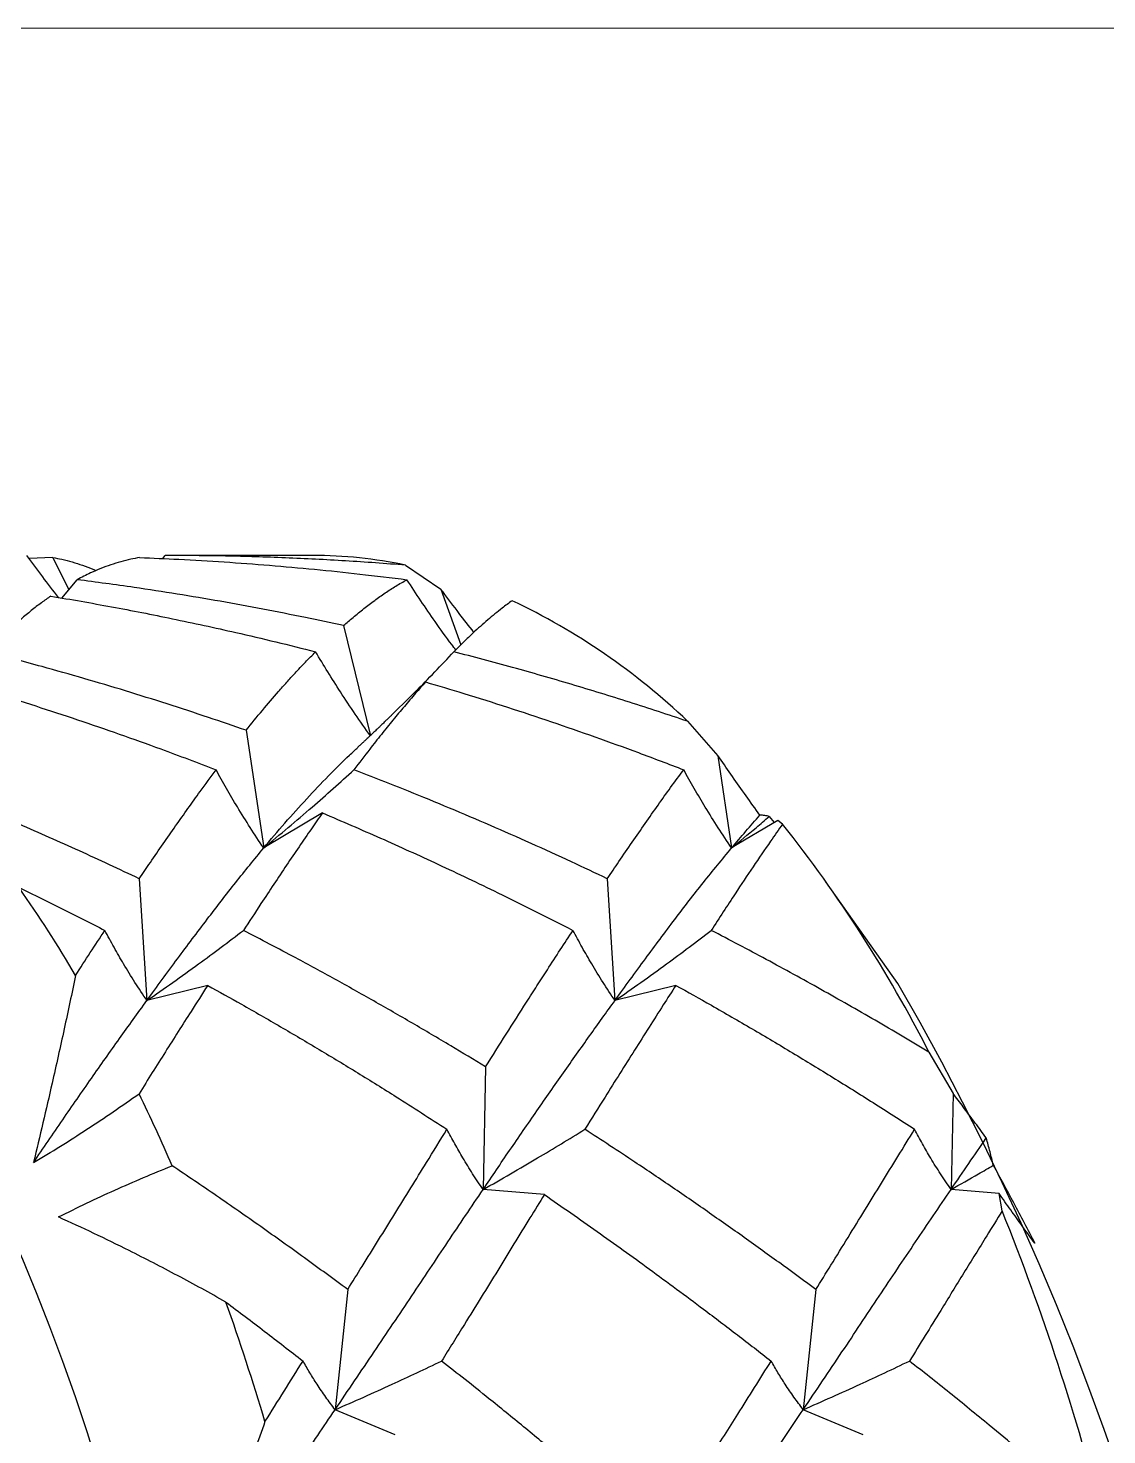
# Model space of a CAD drawing. Header units: inches. Extents: x 0.04 to 1.76, y 0.04 to 1.35.
# Drawn here: x 1.513 to 1.5699, y 1.274 to 1.3481 of the extents above; entities that cross this region are included whole.
import ezdxf

# ---------------------------------------------------------------- set-up
doc = ezdxf.new("R2010")
doc.units = ezdxf.units.IN
doc.header["$LTSCALE"] = 0.16341
doc.header["$MEASUREMENT"] = 0
doc.linetypes.add('SLD-Solid', pattern=[0])

msp = doc.modelspace()

# ---------------------------------------------------------------- linework, layer by layer
at = {"color": 7, "linetype": 'SLD-Solid', "lineweight": 18}
msp.add_line((1.7566575, 1.3481325), (0.0408525, 1.3481325), dxfattribs=at)
at = {"color": 7, "linetype": 'SLD-Solid', "lineweight": 25}
for p, q in [((1.5143417538, 1.320221694), (1.5131004149, 1.3201669713)), ((1.5143417538, 1.320221694), (1.5151890664, 1.3185270596)), ((1.5201475841, 1.3201672646), (1.5202692436, 1.3203334218)), ((1.5280476299, 1.3203334218), (1.5202692436, 1.3203334218)), ((1.5329397745, 1.31982143), (1.5347974954, 1.3185585641)), ((1.5148240377, 1.3180868398), (1.5156267013, 1.3190548357)), ((1.5347974954, 1.3185585641), (1.5358492481, 1.3156124208)), ((1.5296673941, 1.316633966), (1.5310883967, 1.3108205553)), ((1.5339951021, 1.3136625605), (1.5322726801, 1.3119784764)), ((1.5478114089, 1.311592741), (1.5494118735, 1.3097723636)), ((1.524536917, 1.3111139221), (1.5254601081, 1.304912026)), ((1.5494118735, 1.3097723636), (1.550135368, 1.304912026)), ((1.5285610607, 1.3067584081), (1.5254601081, 1.304912026)), ((1.5525655391, 1.3063590058), (1.550135368, 1.304912026)), ((1.5521176197, 1.3065689686), (1.552378696, 1.3062477638)), ((1.552820144, 1.3061715554), (1.5525655391, 1.3063590058)), ((1.5188988297, 1.3032881827), (1.519299034, 1.2968669651)), ((1.5435801852, 1.3032881827), (1.5439803896, 1.2968669651)), ((1.5588988407, 1.2977724057), (1.5551100963, 1.3031304998)), ((1.5225096429, 1.2976673692), (1.519299034, 1.2968669651)), ((1.5471909984, 1.2976673692), (1.5439803896, 1.2968669651)), ((1.5605413259, 1.2941522795), (1.5618079683, 1.2919716627)), ((1.5371616349, 1.293370217), (1.5370279263, 1.2869048316)), ((1.5618079683, 1.2919716627), (1.5617031863, 1.2869048316)), ((1.5402606213, 1.2866374237), (1.5370279263, 1.2869048316)), ((1.5642366018, 1.2866952676), (1.5617031863, 1.2869048316)), ((1.5643985493, 1.2857721636), (1.5642366018, 1.2866952676)), ((1.5298911063, 1.2816305585), (1.5292271377, 1.2752973692)), ((1.5545724596, 1.2816305585), (1.5539084955, 1.2752973692)), ((1.5323937346, 1.2739694365), (1.5292271377, 1.2752973692)), ((1.5570750901, 1.2739694365), (1.5539084955, 1.2752973692))]:
    msp.add_line(p, q, dxfattribs=at)
at = {"color": 7, "linetype": 'SLD-Solid', "lineweight": 25, "flags": 128}
msp.add_lwpolyline([(1.4807469332, 1.3137412438), (1.4796058138, 1.3137711259), (1.4784647036, 1.3137412438), (1.4773243633, 1.3136516343), (1.4761855905, 1.3135023614), (1.4750491642, 1.3132935169), (1.4739158636, 1.3130252473), (1.4727864587, 1.312697727), (1.4716617286, 1.3123112033), (1.4705424433, 1.3118659237), (1.4694293727, 1.3113621999), (1.4683232685, 1.3108003711), (1.4672249007, 1.3101808314), (1.4661350208, 1.3095039932), (1.4650543713, 1.3087703333), (1.4639836948, 1.3079803375), (1.4629237244, 1.307134574), (1.4618751845, 1.3062335928), (1.460838799, 1.3052780355), (1.4598152738, 1.3042685439), (1.4588053147, 1.30320581), (1.4578096092, 1.302090567), (1.4568288447, 1.3009235803), (1.4558636812, 1.2997056429), (1.454914797, 1.2984375934), (1.4539828338, 1.2971202981), (1.4530684332, 1.295754669), (1.4521722185, 1.2943416273), (1.4512948038, 1.2928821539), (1.4504367941, 1.2913772477), (1.4495987761, 1.2898279309), (1.4487813272, 1.288235276), (1.4479849975, 1.2866003691), (1.4472103368, 1.2849243285), (1.446457886, 1.2832083091), (1.4457281492, 1.2814534798), (1.4450216307, 1.2796610503), (1.444338807, 1.2778322491), (1.4436801639, 1.2759683226), (1.4430461415, 1.2740705543), (1.4424371705, 1.2721402411), (1.4418536726, 1.2701787075), (1.4412960511, 1.2681872964), (1.440764691, 1.2661673736), (1.4402599406, 1.2641203278), (1.4397821665, 1.2620475546), (1.4393316714, 1.2599504792), (1.4389087942, 1.2578305386), (1.4385137917, 1.2556891832), (1.4381469663, 1.2535278843), (1.4378085472, 1.25134812), (1.4374987728, 1.2491513842), (1.437217863, 1.246939185), (1.4369660011, 1.2447130346), (1.4367433613, 1.2424744628), (1.4365500994, 1.2402250015), (1.4363863347, 1.2379661929), (1.4362522045, 1.2356995854), (1.4361477822, 1.2334267323), (1.4360731412, 1.2311491907), (1.4360283364, 1.2288685219), (1.4360133954, 1.2265862891), (1.4360283364, 1.2243040563), (1.4360731412, 1.2220233875), (1.4361477822, 1.2197458459), (1.4362522045, 1.2174729927), (1.4363863347, 1.2152063853), (1.4365500994, 1.2129475767), (1.4367433613, 1.2106981153), (1.4369660011, 1.2084595436), (1.437217863, 1.2062333932), (1.4374987728, 1.204021194), (1.4378085472, 1.2018244582), (1.4381469663, 1.1996446939), (1.4385137917, 1.197483395), (1.4389087942, 1.1953420396), (1.4393316714, 1.1932220989), (1.4397821665, 1.1911250236), (1.4402599406, 1.1890522503), (1.440764691, 1.1870052045), (1.4412960511, 1.1849852818), (1.4418536726, 1.1829938707), (1.4424371705, 1.1810323371), (1.4430461415, 1.1791020239), (1.4436801639, 1.1772042556), (1.444338807, 1.1753403291), (1.4450216307, 1.1735115279), (1.4457281492, 1.1717190984), (1.446457886, 1.1699642691), (1.4472103368, 1.1682482497), (1.4479849975, 1.1665722091), (1.4487813272, 1.1649373022), (1.4495987761, 1.1633446472), (1.4504367941, 1.1617953305), (1.4512948038, 1.1602904243), (1.4521722185, 1.1588309508), (1.4530684332, 1.1574179091), (1.4539828338, 1.15605228), (1.454914797, 1.1547349847), (1.4558636812, 1.1534669353), (1.4568288447, 1.1522489978), (1.4578096092, 1.1510820112), (1.4588053147, 1.1499667682), (1.4598152738, 1.1489040343), (1.460838799, 1.1478945426), (1.4618751845, 1.1469389854), (1.4629237244, 1.1460380042), (1.4639836948, 1.1451922407), (1.4650543713, 1.1444022448), (1.4661350208, 1.1436685849), (1.4672249007, 1.1429917468), (1.4683232685, 1.1423722071), (1.4694293727, 1.1418103783), (1.4705424433, 1.1413066545), (1.4716617286, 1.1408613749), (1.4727864587, 1.1404748512), (1.4739158636, 1.1401473309), (1.4750491642, 1.1398790613), (1.4761855905, 1.1396702168), (1.4773243633, 1.1395209439), (1.4784647036, 1.1394313344), (1.4796058138, 1.1394014523), (1.4807469332, 1.1394313344), (1.4818872643, 1.1395209439), (1.4830260371, 1.1396702168), (1.4841624634, 1.1398790613), (1.485295764, 1.1401473309), (1.4864251689, 1.1404748512), (1.4875498989, 1.1408613749), (1.4886691934, 1.1413066545), (1.489782264, 1.1418103783), (1.4908883591, 1.1423722071), (1.4919867269, 1.1429917468), (1.493076616, 1.1436685849), (1.4941572654, 1.1444022448), (1.495227942, 1.1451922407), (1.4962879123, 1.1460380042), (1.4973364523, 1.1469389854), (1.4983728378, 1.1478945426), (1.4993963629, 1.1489040343), (1.500406322, 1.1499667682), (1.5014020276, 1.1510820112), (1.5023827921, 1.1522489978), (1.5033479464, 1.1534669353), (1.5042968306, 1.1547349847), (1.5052287938, 1.15605228), (1.5061431944, 1.1574179091), (1.5070394091, 1.1588309508), (1.5079168238, 1.1602904243), (1.5087748335, 1.1617953305), (1.5096128515, 1.1633446472), (1.5104303095, 1.1649373022), (1.5112266393, 1.1665722091), (1.5120012954, 1.1682482497), (1.5127537508, 1.1699642691), (1.5134834875, 1.1717190984), (1.5141900061, 1.1735115279), (1.5148728206, 1.1753403291), (1.5155314683, 1.1772042556), (1.5161654907, 1.1791020239), (1.5167744617, 1.1810323371), (1.517357955, 1.1829938707), (1.5179155765, 1.1849852818), (1.5184469412, 1.1870052045), (1.5189516916, 1.1890522503), (1.5194294702, 1.1911250236), (1.5198799562, 1.1932220989), (1.5203028426, 1.1953420396), (1.5206978359, 1.197483395), (1.5210646659, 1.1996446939), (1.5214030849, 1.2018244582), (1.5217128548, 1.204021194), (1.5219937692, 1.2062333932), (1.5222456311, 1.2084595436), (1.5224682755, 1.2106981153), (1.5226615373, 1.2129475767), (1.5228252929, 1.2152063853), (1.5229594277, 1.2174729927), (1.5230638499, 1.2197458459), (1.523138491, 1.2220233875), (1.5231832957, 1.2243040563), (1.5231982322, 1.2265862891), (1.5231832957, 1.2288685219), (1.523138491, 1.2311491907), (1.5230638499, 1.2334267323), (1.5229594277, 1.2356995854), (1.5228252929, 1.2379661929), (1.5226615373, 1.2402250015), (1.5224682755, 1.2424744628), (1.5222456311, 1.2447130346), (1.5219937692, 1.246939185), (1.5217128548, 1.2491513842), (1.5214030849, 1.25134812), (1.5210646659, 1.2535278843), (1.5206978359, 1.2556891832), (1.5203028426, 1.2578305386), (1.5198799562, 1.2599504792), (1.5194294702, 1.2620475546), (1.5189516916, 1.2641203278), (1.5184469412, 1.2661673736), (1.5179155765, 1.2681872964), (1.517357955, 1.2701787075), (1.5167744617, 1.2721402411), (1.5161654907, 1.2740705543), (1.5155314683, 1.2759683226), (1.5148728206, 1.2778322491), (1.5141900061, 1.2796610503), (1.5134834875, 1.2814534798), (1.5127537508, 1.2832083091), (1.5120012954, 1.2849243285), (1.5112266393, 1.2866003691), (1.5104303095, 1.288235276), (1.5096128515, 1.2898279309), (1.5087748335, 1.2913772477), (1.5079168238, 1.2928821539), (1.5070394091, 1.2943416273), (1.5061431944, 1.295754669), (1.5052287938, 1.2971202981), (1.5042968306, 1.2984375934), (1.5033479464, 1.2997056429), (1.5023827921, 1.3009235803), (1.5014020276, 1.302090567), (1.500406322, 1.30320581), (1.4993963629, 1.3042685439), (1.4983728378, 1.3052780355), (1.4973364523, 1.3062335928), (1.4962879123, 1.307134574), (1.495227942, 1.3079803375), (1.4941572654, 1.3087703333), (1.493076616, 1.3095039932), (1.4919867269, 1.3101808314), (1.4908883591, 1.3108003711), (1.489782264, 1.3113621999), (1.4886691934, 1.3118659237), (1.4875498989, 1.3123112033), (1.4864251689, 1.312697727), (1.485295764, 1.3130252473), (1.4841624634, 1.3132935169), (1.4830260371, 1.3135023614), (1.4818872643, 1.3136516343), (1.4807469332, 1.3137412438)], dxfattribs=at)
at = {"color": 7, "linetype": 'SLD-Solid', "lineweight": 25}
for centre, radius, start, end in [((1.5280329424, 1.2965645617), 0.0237688646638249, 78.0862221713, 89.964595364), ((1.5234370814, 1.2860088087), 0.0353361774361979, 46.3869921978, 64.6659526803), ((1.4959799251, 1.2611677222), 0.0724993482084771, 27.0625858801, 38.3707858605), ((1.4527383542, 1.2611158031), 0.072931627140005, 30.5568240987, 34.8765175804), ((1.4358726483, 1.2265862891), 0.1421369312528816, 329.9452227272, 30.0547772728), ((1.4293020716, 1.2484183539), 0.0996041660935044, 23.5139411651, 25.9176694199), ((1.4462633314, 1.2381162152), 0.1273853175377952, 14.2117036881, 21.969232274), ((1.40283009, 1.2380748525), 0.1280382492693628, 16.6064721786, 19.5744669125)]:
    msp.add_arc(centre, radius, start, end, dxfattribs=at)
for points, knots in [([(1.514635881431442, 1.318119920916208), (1.514358304593973, 1.318481098748652), (1.513796504600383, 1.319212102480095), (1.513252865125738, 1.319956712337942), (1.51297782965219, 1.320333421783102)], [0, 0, 0, 0, 0.4940847999918421, 0.9999999999999999, 0.9999999999999999, 0.9999999999999999, 0.9999999999999999]), ([(1.514341753829014, 1.320221693992464), (1.514500328797216, 1.320192957164496), (1.514844133946101, 1.320130653072432), (1.515368112497335, 1.319995241704028), (1.515914735369993, 1.319817629932834), (1.516330921659469, 1.319660225404854), (1.516560871121274, 1.319554336131066), (1.516613506407247, 1.319530098143452)], [0, 0, 0, 0, 0.2029948021303132, 0.4401114435721206, 0.681078585658996, 0.9269990905184786, 1, 1, 1, 1]), ([(1.518917377631667, 1.320221693992464), (1.518761515166057, 1.320193571420279), (1.518427864758458, 1.320133370218946), (1.517920369447501, 1.320004409637386), (1.517391666040665, 1.319840245263437), (1.51686128689409, 1.319642191243449), (1.516267357649955, 1.31938734561543), (1.51586127452844, 1.319176582572964), (1.515626701334731, 1.319054835675918)], [0, 0, 0, 0, 0.1354436516666809, 0.2899404254133136, 0.4475284541207054, 0.608786966690991, 0.774016486324642, 1, 1, 1, 1]), ([(1.518917377631667, 1.320221693992464), (1.519607299994364, 1.320193063751534), (1.521093653542278, 1.320131383390838), (1.523374515936156, 1.319996159694945), (1.525760257681192, 1.319820836495036), (1.528144077451439, 1.319607482548286), (1.530562441049508, 1.319356865394853), (1.532183521319835, 1.319157011488908), (1.533012302692712, 1.319054835675918)], [0, 0, 0, 0, 0.1464203106106098, 0.3154446933885113, 0.4844742108974125, 0.6536582241944359, 0.822931894434328, 1, 1, 1, 1]), ([(1.532939774499799, 1.319821430030386), (1.531885397195215, 1.319900429809817), (1.529777089250804, 1.320058395902086), (1.526609678989354, 1.320214049768563), (1.523440271333114, 1.320315067284583), (1.521326335371632, 1.320327303139118), (1.52026924356675, 1.320333421783102)], [0, 0, 0, 0, 0.2500676610495295, 0.5000293861967741, 0.7499854072389875, 1, 1, 1, 1]), ([(1.529667394098351, 1.316633966049684), (1.52900054218852, 1.316776675771885), (1.527585817887172, 1.317079434014098), (1.525416318799937, 1.317505990425679), (1.523160607629175, 1.317919087935719), (1.520900297170894, 1.318298896729447), (1.518390228908649, 1.318687493101212), (1.516629994150741, 1.318921472734402), (1.515626701334731, 1.319054835675918)], [0, 0, 0, 0, 0.1435437636696675, 0.3045276586546899, 0.4653842928221506, 0.6262363166300291, 0.786963405462736, 1, 1, 1, 1]), ([(1.529667394098351, 1.316633966049684), (1.529834287843018, 1.316778617289463), (1.530187396305952, 1.317084665769839), (1.530735335245192, 1.317528009391815), (1.531302685868031, 1.31795953729826), (1.531864207947509, 1.318356301181176), (1.532429305394688, 1.318724890022002), (1.532817071237991, 1.318944344992322), (1.533012302692712, 1.319054835675918)], [0, 0, 0, 0, 0.1601496670374491, 0.3388395585444267, 0.5110152736484198, 0.67696636425081, 0.837359768220434, 1, 1, 1, 1]), ([(1.535583311407202, 1.315347744431005), (1.535512794162351, 1.315441364549484), (1.535141090818546, 1.315934845415902), (1.534528239818714, 1.316800285011575), (1.533740377046366, 1.317941677013165), (1.53325523756102, 1.31868341062601), (1.533012302692712, 1.319054835675918)], [0, 0, 0, 0, 0.0779257184695097, 0.410754138012697, 0.7049335908392191, 1, 1, 1, 1]), ([(1.514228774841115, 1.31819150039911), (1.514065101193935, 1.318075347933328), (1.513716794558954, 1.317828169018468), (1.513196076871051, 1.317420986939067), (1.512656474392071, 1.316971346933019), (1.512111390733301, 1.316490527763837), (1.511493098246471, 1.315919836585983), (1.511066902755028, 1.315498735131963), (1.510819152307801, 1.315253945884644)], [0, 0, 0, 0, 0.1336003435436675, 0.2843089702809796, 0.4399140877510562, 0.6011587991619598, 0.7681507949665062, 1, 1, 1, 1]), ([(1.514228774841115, 1.31819150039911), (1.515299627816876, 1.318007850846239), (1.517443362196465, 1.317640203868363), (1.520137575028371, 1.317107852260963), (1.522320351374922, 1.31664585209249), (1.524138922472645, 1.316240460894353), (1.526099544760135, 1.315781510906582), (1.527498011746635, 1.315429868709025), (1.528197649798546, 1.315253945884644)], [0, 0, 0, 0, 0.2282679060360775, 0.4569682010539007, 0.57694787349048, 0.6970344360979984, 0.8484295739760557, 1, 1, 1, 1]), ([(1.536542159324787, 1.316278681025062), (1.536283093052633, 1.31661178546016), (1.535729977634995, 1.317322974906804), (1.535152059900654, 1.318085760324994), (1.53483109733365, 1.318513756628124), (1.534797495362934, 1.318558564093924)], [0, 0, 0, 0, 0.4409642418293034, 0.9414738505165237, 1, 1, 1, 1]), ([(1.538557256054479, 1.317946650719603), (1.53838258987176, 1.317817321797779), (1.53794429265762, 1.317492791283283), (1.537258042085017, 1.316928472954878), (1.536584144216249, 1.316325511985783), (1.535993986488928, 1.315760446740442), (1.535659144062002, 1.315424557800754), (1.535489063713106, 1.315253945884644)], [0, 0, 0, 0, 0.1595234688856026, 0.400298964081081, 0.6518548119801109, 0.8231626273029933, 1, 1, 1, 1]), ([(1.524536917016276, 1.311113922054646), (1.523875078319935, 1.311341200372705), (1.522488762118843, 1.311817267451019), (1.520368175424897, 1.312509694685679), (1.518177465444901, 1.313195926520295), (1.515979098528749, 1.31385018790912), (1.513528819460616, 1.314545822278891), (1.511804393872254, 1.314996470420016), (1.510819152307801, 1.315253945884644)], [0, 0, 0, 0, 0.1464665246206852, 0.3067951709715432, 0.4668988076192726, 0.626954847037609, 0.7868625978430553, 1, 1, 1, 1]), ([(1.524536917016276, 1.311113922054646), (1.524820549311148, 1.311466071900744), (1.52537646398361, 1.312156279856222), (1.526095781408534, 1.312997338432728), (1.526673016012952, 1.313648018461097), (1.527145299644699, 1.314164906536061), (1.527650239780783, 1.314701243468007), (1.52801697678246, 1.315071526109025), (1.528197649798546, 1.315253945884644)], [0, 0, 0, 0, 0.2453216126145027, 0.4808263600085337, 0.6003687990451018, 0.7172465293023866, 0.8607014778272216, 1, 1, 1, 1]), ([(1.531088396702635, 1.310820555253484), (1.530819400582182, 1.311202062044874), (1.530280692028521, 1.311966091546327), (1.529536028058791, 1.313091333202102), (1.528839459114368, 1.314186602508452), (1.52841178500357, 1.31489783420621), (1.528197649798546, 1.315253945884644)], [0, 0, 0, 0, 0.2645121967255573, 0.5297287659183979, 0.764536537086764, 1, 1, 1, 1]), ([(1.533438608057137, 1.313118459229426), (1.533445994100792, 1.313125803399761), (1.53379933830602, 1.313477144408745), (1.534484493928149, 1.314187605799566), (1.535154045863951, 1.314898328020042), (1.535489063713106, 1.315253945884644)], [0, 0, 0, 0, 0.0105544665496198, 0.5049197877764098, 1, 1, 1, 1]), ([(1.547811408905628, 1.311592741038938), (1.546792095594153, 1.31193068166567), (1.544755152850728, 1.312606004649861), (1.541679056900804, 1.313546855525631), (1.53859318337412, 1.314438967954676), (1.536523334572536, 1.314982400964958), (1.535489063713106, 1.315253945884644)], [0, 0, 0, 0, 0.2505558510421027, 0.5006977902251384, 0.7505065465536415, 1, 1, 1, 1]), ([(1.509313746594469, 1.313662560462051), (1.50995130211266, 1.313473164803705), (1.511329885004132, 1.313063635583325), (1.513440223945324, 1.312400411511417), (1.515646847390078, 1.311676475870818), (1.517846114507784, 1.310920624610365), (1.520283760601686, 1.31004906355099), (1.521978328740853, 1.30940359372877), (1.522947497760808, 1.309034432205811)], [0, 0, 0, 0, 0.1385406182910034, 0.299565638913815, 0.4607723363354754, 0.6222832348882131, 0.7839736398889434, 1, 1, 1, 1]), ([(1.533995102100734, 1.313662560462051), (1.533820056537564, 1.313465704047857), (1.533442777282318, 1.313041415422702), (1.532869720453434, 1.312371820321811), (1.532267717352999, 1.311648783321403), (1.531658770546303, 1.310895459361023), (1.530971525702192, 1.310023792294732), (1.530495839433674, 1.309396800092236), (1.530220918267129, 1.309034432205811)], [0, 0, 0, 0, 0.1322902899680111, 0.2851279470972582, 0.4425797992852465, 0.6047694593012178, 0.771577931728872, 1, 1, 1, 1]), ([(1.533995102100734, 1.313662560462051), (1.534666102748521, 1.313462812266486), (1.536112474310227, 1.313032246199941), (1.538323739526779, 1.312333430751463), (1.540631213539632, 1.311570377367636), (1.54293035372808, 1.310771556402568), (1.54525747766315, 1.309929638563998), (1.54681165993822, 1.309337348653066), (1.547606519625111, 1.309034432205811)], [0, 0, 0, 0, 0.1460479347156167, 0.3148127801594171, 0.4837610850532722, 0.6530375902879944, 0.8225520669164224, 1, 1, 1, 1]), ([(1.532272680118041, 1.311978476446733), (1.5322295310084, 1.311936331369807), (1.532154082965127, 1.311862638920201), (1.532056980737572, 1.311768183783039), (1.531984672131683, 1.311698009409775), (1.531921729456549, 1.311637006912203), (1.53185286868282, 1.311570395711894), (1.531775124196867, 1.311495350174718), (1.531675685731705, 1.311399591343955), (1.531566166377192, 1.311294424224611), (1.531451588160092, 1.311184799481053), (1.531357255705002, 1.311094802064681), (1.531271408606947, 1.311013095803075), (1.531180423262882, 1.310926698553341), (1.531075905803367, 1.310827724791294), (1.530967301799752, 1.310725209803434), (1.530873236444967, 1.310636684452817), (1.530796918385826, 1.310565034167753), (1.530732262390909, 1.310504423314761), (1.530657012612871, 1.310434043052864), (1.530555943074643, 1.310339682803843), (1.530476213128139, 1.310265578185954), (1.530430024036587, 1.310222647955469)], [0, 0, 0, 0, 0.071090666859099, 0.1243050379056453, 0.1596626174240319, 0.1898519450699615, 0.2276158936604749, 0.2725830246201892, 0.3172098245909494, 0.3903258227243649, 0.4515433693075175, 0.5041102602060308, 0.5439921968100391, 0.5912280664969262, 0.6519936190961426, 0.7136484146661366, 0.7672516490506849, 0.8042380813372075, 0.8370293155693642, 0.8717057697177253, 0.9256766847613265, 1, 1, 1, 1]), ([(1.525460108103475, 1.304912025966559), (1.525831397526153, 1.305351409931194), (1.526574425784084, 1.306230709695382), (1.527712055991097, 1.307496171039596), (1.528850213274474, 1.308690667683988), (1.529749504453426, 1.309591979769494), (1.530282929476751, 1.310079410514105), (1.530429611553974, 1.310213445010042)], [0, 0, 0, 0, 0.2373237237486873, 0.4749347065989137, 0.7018978156525827, 0.9180273783330052, 1, 1, 1, 1]), ([(1.551625564596073, 1.306634690855681), (1.551381240283087, 1.306977196490696), (1.550898274465555, 1.307654241325092), (1.550187326478342, 1.308662022682535), (1.549694668810084, 1.309366052222679), (1.549438544803631, 1.30973404315177), (1.549411873528863, 1.309772363601766)], [0, 0, 0, 0, 0.3286861958644118, 0.6497273863461095, 0.9635246330409297, 1, 1, 1, 1]), ([(1.51889882966347, 1.303288182745406), (1.51909394254874, 1.303575492731551), (1.51951071694942, 1.304189206413858), (1.520150080848425, 1.305117313829676), (1.520811074261458, 1.306065311726015), (1.521462133687855, 1.306985886474429), (1.522170423872956, 1.307974632508762), (1.522667290459772, 1.308652275994683), (1.522947497760808, 1.309034432205811)], [0, 0, 0, 0, 0.148211639429099, 0.316590147857837, 0.4809589517587506, 0.6414059488959235, 0.7977713255561667, 1, 1, 1, 1]), ([(1.525460108103475, 1.304912025966559), (1.525222344874296, 1.3052672501482), (1.524746350474449, 1.305978397627713), (1.524096646256016, 1.307025783568461), (1.523494854821357, 1.308043791211933), (1.523130097611227, 1.308703951592078), (1.522947497760808, 1.309034432205811)], [0, 0, 0, 0, 0.2655005979174423, 0.5315237272020883, 0.7654777069178693, 1, 1, 1, 1]), ([(1.525460108103475, 1.304912025966559), (1.5258900778993, 1.305267010631811), (1.526750222857951, 1.305977149514075), (1.52797000615858, 1.307023963845335), (1.529128185728414, 1.308041890156859), (1.529856619446524, 1.308703535225055), (1.530220918267129, 1.309034432205811)], [0, 0, 0, 0, 0.26557619444125, 0.5312792363650448, 0.765586878887642, 1, 1, 1, 1]), ([(1.543580185169735, 1.303288182745406), (1.542950149895735, 1.303586106427276), (1.541613814946801, 1.304218016805358), (1.539557995245891, 1.305153286200289), (1.537415661230391, 1.306098249557119), (1.535263498238565, 1.307014349741594), (1.532868628311654, 1.30800157628395), (1.531181978333709, 1.308659528396731), (1.530220918267129, 1.309034432205811)], [0, 0, 0, 0, 0.1437314734548232, 0.3048613294620057, 0.4657873919760486, 0.6266259010988151, 0.7872499089667148, 1, 1, 1, 1]), ([(1.543580185169735, 1.303288182745406), (1.543784785852107, 1.303590821098116), (1.54422016756746, 1.304234822885437), (1.544886276200713, 1.305207614180345), (1.545572313513279, 1.306198378484448), (1.54624593288441, 1.307160055751319), (1.546919225532917, 1.308104749810823), (1.54737614854919, 1.308722816063565), (1.547606519625111, 1.309034432205811)], [0, 0, 0, 0, 0.1561810495300089, 0.332346756920039, 0.50405243213027, 0.6713948337958464, 0.8343241137008688, 1, 1, 1, 1]), ([(1.550135368033337, 1.304912025966559), (1.549896815495243, 1.305266636541655), (1.549419255965118, 1.305976533241864), (1.548765849125357, 1.307023170454737), (1.548159335270393, 1.308041722557153), (1.547790938230415, 1.308703265513188), (1.547606519625111, 1.309034432205811)], [0, 0, 0, 0, 0.2649952728134766, 0.5304953742305194, 0.7649671987759813, 1, 1, 1, 1]), ([(1.51889882966347, 1.303288182745406), (1.518374057919416, 1.303536390656258), (1.51732501630733, 1.304032569099328), (1.51574352403174, 1.304758448051354), (1.514157361543322, 1.305470470576926), (1.512459632032376, 1.306213348093838), (1.510650206200023, 1.306985365136121), (1.509365925306647, 1.307512218987079), (1.50872414394641, 1.307775498603601)], [0, 0, 0, 0, 0.1565862586283274, 0.3130227628360208, 0.4693717608332613, 0.6255639669687747, 0.8128866762402123, 1, 1, 1, 1]), ([(1.528561060730658, 1.306758408140957), (1.528364612348719, 1.306479574390164), (1.527947855416241, 1.305888040382582), (1.527317082142607, 1.304968325066266), (1.526659706671959, 1.303994021205382), (1.525991142507835, 1.302993528687576), (1.525231539469432, 1.30184892919538), (1.524698005982208, 1.301035837975526), (1.524389674472596, 1.300565948738445)], [0, 0, 0, 0, 0.1370408530475879, 0.2907263728842108, 0.4480684790585455, 0.6092655827985254, 0.7741927440398547, 1, 1, 1, 1]), ([(1.528561060730658, 1.306758408140957), (1.529580164101796, 1.306320306279481), (1.531620868398203, 1.305443028884177), (1.534173006034038, 1.304279105906881), (1.536236044657316, 1.303308960813642), (1.537951846268562, 1.302482499632464), (1.539798242509695, 1.301572161577861), (1.54111123191423, 1.300901503109286), (1.541768167380201, 1.300565948738445)], [0, 0, 0, 0, 0.2280848245926858, 0.4567286250578979, 0.5767213068957475, 0.696846383243847, 0.8483214245319741, 0.9999999999999999, 0.9999999999999999, 0.9999999999999999, 0.9999999999999999]), ([(1.552820144035832, 1.30617155537699), (1.552609916280508, 1.305871589277503), (1.552085208363817, 1.305122903230334), (1.551251225098705, 1.303900132690926), (1.550422033317684, 1.302656247397118), (1.549691309940761, 1.301537833269178), (1.549271584893942, 1.300892106210974), (1.549059581294761, 1.300565948738445)], [0, 0, 0, 0, 0.1627842117699688, 0.4062934720301013, 0.6577413146997843, 0.8271247482503753, 1, 1, 1, 1]), ([(1.550135368033337, 1.304912025966559), (1.550383927755197, 1.305205953898836), (1.550874225451123, 1.305785742880273), (1.551377452092568, 1.306354345276804), (1.551625564596073, 1.306634690855681)], [0, 0, 0, 0, 0.5069567406202212, 0.9999999999999999, 0.9999999999999999, 0.9999999999999999, 0.9999999999999999]), ([(1.550135368033337, 1.304912025966559), (1.550565950218551, 1.305266232298103), (1.551231051757983, 1.305813359384351), (1.551886503070837, 1.306371991218389), (1.552117619689126, 1.306568968625893)], [0, 0, 0, 0, 0.6473931568121781, 1, 1, 1, 1]), ([(1.552117619689126, 1.306568968625893), (1.55203969035626, 1.306589542351166), (1.55187848813535, 1.30663210052643), (1.551711715180728, 1.3066338085401), (1.551625564596073, 1.306634690855681)], [0, 0, 0, 0, 0.483425925687167, 1, 1, 1, 1]), ([(1.519299034044727, 1.296866965068462), (1.519836775968907, 1.297603341070225), (1.520885818695175, 1.299039884984155), (1.52245175755898, 1.301114319417246), (1.523953902979242, 1.303070883471208), (1.524966735195243, 1.304308940893493), (1.525460108103475, 1.304912025966559)], [0, 0, 0, 0, 0.2699040310333934, 0.5265367043443535, 0.7693655874799221, 1, 1, 1, 1]), ([(1.543980389550992, 1.296866965068462), (1.54451502716417, 1.297601992218712), (1.545556962659141, 1.299034459480154), (1.547105337132577, 1.301114855530655), (1.548613228357006, 1.303069524384738), (1.549636086976295, 1.304307662154434), (1.550135368033337, 1.304912025966559)], [0, 0, 0, 0, 0.269125806884907, 0.5244893436121498, 0.7678922006628489, 1, 1, 1, 1]), ([(1.512570461822875, 1.302818814196108), (1.513325522265806, 1.302450696228191), (1.514836883156196, 1.301713855747448), (1.516334155970638, 1.300948793641279), (1.517083406600802, 1.300565948738445)], [0, 0, 0, 0, 0.4995897721929554, 0.9999999999999999, 0.9999999999999999, 0.9999999999999999, 0.9999999999999999]), ([(1.51554162908722, 1.298193706229229), (1.515799856307981, 1.298594351603311), (1.516310775058995, 1.299387053602435), (1.516827729783176, 1.300175832440597), (1.517083406600802, 1.300565948738445)], [0, 0, 0, 0, 0.505417388279903, 1, 1, 1, 1]), ([(1.519299034044727, 1.296866965068462), (1.519088101511306, 1.297184806058801), (1.518666217580405, 1.297820516464544), (1.518092504797619, 1.298759570142698), (1.517562732356534, 1.299673785753782), (1.517243240258554, 1.300268452366835), (1.517083406600802, 1.300565948738445)], [0, 0, 0, 0, 0.2652683205668737, 0.5305603645353042, 0.7651514560009711, 1, 1, 1, 1]), ([(1.519299034044727, 1.296866965068462), (1.519757265514319, 1.297184786778323), (1.520673401852137, 1.297820203672783), (1.521977012439805, 1.298759164051684), (1.523216704846512, 1.299673073847153), (1.523998770036001, 1.300268388811428), (1.524389674472596, 1.300565948738445)], [0, 0, 0, 0, 0.2658322344390253, 0.5314749987596448, 0.7658142772465577, 1, 1, 1, 1]), ([(1.53716163488036, 1.293370217040849), (1.536549643970782, 1.293741038905605), (1.535267485927349, 1.294517933184812), (1.53330150779159, 1.295676362901302), (1.531266118492812, 1.296848485431611), (1.529218052176506, 1.297994311597121), (1.526930000904305, 1.299241323226971), (1.525313295112948, 1.3000843368291), (1.524389674472596, 1.300565948738445)], [0, 0, 0, 0, 0.146406280015272, 0.3067300291438417, 0.4668680703596758, 0.6269581394460066, 0.7868819645694759, 1, 1, 1, 1]), ([(1.53716163488036, 1.293370217040849), (1.537523856828021, 1.293948087890488), (1.538238890826034, 1.295088817508394), (1.539143922879795, 1.296512921009107), (1.539867541719926, 1.297642419842376), (1.540460054479, 1.298561336071382), (1.541091928200149, 1.299534969851505), (1.541544198974956, 1.300224491597302), (1.541768167380201, 1.300565948738445)], [0, 0, 0, 0, 0.2394667372967902, 0.4727125445209397, 0.5924571754657116, 0.7104624699881215, 0.856618507169678, 1, 1, 1, 1]), ([(1.543980389550992, 1.296866965068462), (1.543769893780195, 1.297185091064196), (1.543348880142443, 1.297821376449978), (1.542776105492605, 1.298760646051573), (1.542247078748603, 1.299674595291655), (1.54192786202684, 1.300268723859048), (1.541768167380201, 1.300565948738445)], [0, 0, 0, 0, 0.2653775922091075, 0.5307830416288568, 0.7652646892997387, 0.9999999999999999, 0.9999999999999999, 0.9999999999999999, 0.9999999999999999]), ([(1.543980389550992, 1.296866965068462), (1.544438364046023, 1.297185123423434), (1.545353976205078, 1.297821206134323), (1.546655341721536, 1.298760615392378), (1.547891473606968, 1.299674196814841), (1.548670300101723, 1.300268765305494), (1.549059581294761, 1.300565948738445)], [0, 0, 0, 0, 0.2662138367855009, 0.5322318786613278, 0.7661952520023575, 1, 1, 1, 1]), ([(1.560541325877203, 1.294152279493332), (1.559596878476121, 1.294712594702615), (1.557709187802129, 1.295832510744366), (1.554847255260728, 1.297456450510033), (1.551968764375704, 1.299042629180088), (1.550028879620797, 1.30005840037973), (1.549059581294761, 1.300565948738445)], [0, 0, 0, 0, 0.2504546652186354, 0.5005900119473352, 0.7504608125814134, 1, 1, 1, 1]), ([(1.51554162908722, 1.298193706229229), (1.515443082037693, 1.297723945421982), (1.515245301857256, 1.296781153347889), (1.514939395611558, 1.295363855714492), (1.514625480644711, 1.293938218379614), (1.514254546381311, 1.292290146024878), (1.51382320405155, 1.290416953025818), (1.513490663487318, 1.28902373323807), (1.513323618410416, 1.288323877245693)], [0, 0, 0, 0, 0.1423392644424639, 0.2856694902563622, 0.4299748308040066, 0.5752372570056268, 0.7866289628976811, 1, 1, 1, 1]), ([(1.522509642883199, 1.297667369247835), (1.52221541951248, 1.297208838124396), (1.521695974773927, 1.296399311746695), (1.520951992480816, 1.295230099286702), (1.520271414735316, 1.294155260289269), (1.519582055083324, 1.293061169214946), (1.519120798487796, 1.292324499206859), (1.518888352605081, 1.29195326134932)], [0, 0, 0, 0, 0.2416004040235694, 0.4265400753027951, 0.6145635893455969, 0.8057629797088309, 1, 1, 1, 1]), ([(1.522509642883199, 1.297667369247835), (1.523103753683573, 1.297336142245641), (1.524388353304211, 1.29661995583547), (1.526349182824543, 1.295491898641966), (1.528394716666365, 1.294285776767292), (1.530428076321563, 1.29305368471332), (1.532676406006156, 1.291658658708714), (1.534233641764775, 1.290654006739554), (1.535124149511023, 1.290079494912511)], [0, 0, 0, 0, 0.1385914560809901, 0.2996655367872372, 0.4609029972166263, 0.6224185277471536, 0.7840794343312247, 1, 1, 1, 1]), ([(1.547190998389464, 1.297667369247835), (1.546971272079721, 1.297323929339737), (1.546500396510725, 1.296587934354291), (1.545776444984533, 1.295450156404069), (1.545013797312854, 1.294246671379135), (1.544239397415237, 1.293019205432669), (1.543365015132088, 1.29162801314417), (1.542750798333396, 1.290644881495179), (1.542397570017344, 1.290079494912511)], [0, 0, 0, 0, 0.1362805426790173, 0.2920504975122059, 0.4507667986498521, 0.6125218613971127, 0.7771662209552344, 1, 1, 1, 1]), ([(1.547190998389464, 1.297667369247835), (1.547816196690209, 1.297318149103683), (1.549163828797306, 1.296565395492318), (1.551217719803969, 1.295378789822983), (1.553355681828885, 1.294110737681439), (1.555479637789671, 1.292813178455843), (1.557624172620596, 1.291471464017217), (1.559052764515526, 1.290550409395662), (1.559783171375325, 1.290079494912511)], [0, 0, 0, 0, 0.1460997262502659, 0.3149219722741406, 0.4839173401239082, 0.6532203787618499, 0.8226993901546927, 1, 1, 1, 1]), ([(1.513323618410416, 1.288323877245693), (1.513835971706512, 1.289077514236492), (1.514845404640229, 1.290562321701143), (1.516356808886348, 1.292739872634104), (1.517833396182879, 1.294836056867552), (1.518816449357158, 1.296198256088482), (1.519299034044727, 1.296866965068462)], [0, 0, 0, 0, 0.2622220794156665, 0.5166271104866443, 0.7627103385979372, 0.9999999999999999, 0.9999999999999999, 0.9999999999999999, 0.9999999999999999]), ([(1.537027926349551, 1.286904831642255), (1.53749444859023, 1.28759191131019), (1.538435011330327, 1.288977143307269), (1.539849564198365, 1.291030075566079), (1.541254020471679, 1.29304334497785), (1.542624551706374, 1.294983298292787), (1.543533857353827, 1.296246597472582), (1.543980389550992, 1.296866965068462)], [0, 0, 0, 0, 0.2050811147061865, 0.413467222719016, 0.6156354437945948, 0.811250320202596, 1, 1, 1, 1]), ([(1.513323618410416, 1.288323877245693), (1.513796693054638, 1.288608816197471), (1.514743607326328, 1.28917915486029), (1.516141700191759, 1.290074365365096), (1.517526230307308, 1.290995691433281), (1.518434158243118, 1.291633963399524), (1.518888352605081, 1.29195326134932)], [0, 0, 0, 0, 0.2492989486413573, 0.4990010250371921, 0.7493733799757346, 1, 1, 1, 1]), ([(1.563563831185966, 1.289622106691571), (1.563370701141331, 1.289885156784041), (1.562991663554977, 1.29040141965929), (1.562427334334257, 1.291156797366433), (1.562034059278413, 1.291676097081891), (1.561829140922034, 1.291943984009317), (1.56180796832115, 1.291971662657032)], [0, 0, 0, 0, 0.3337635880335435, 0.6550453869577428, 0.964358554917728, 1, 1, 1, 1]), ([(1.529891106335475, 1.281630558537895), (1.530144459659812, 1.282037028368879), (1.530688064740861, 1.282909166384017), (1.531516176239442, 1.284241072220205), (1.532371493571066, 1.285619588083192), (1.533212647349125, 1.286978523787792), (1.534129317631599, 1.288462664557042), (1.534764194228131, 1.289494484882145), (1.535124149511023, 1.290079494912511)], [0, 0, 0, 0, 0.1445811326359779, 0.3102190923692234, 0.4734283659415166, 0.6342946190873037, 0.7926564240036928, 1, 1, 1, 1]), ([(1.537027926349551, 1.286904831642255), (1.53684281918553, 1.287178076719513), (1.536473193966069, 1.287723697264143), (1.535977611578858, 1.288530990482584), (1.535526001810989, 1.289315129224354), (1.535258049141794, 1.289824803615665), (1.535124149511023, 1.290079494912511)], [0, 0, 0, 0, 0.2672692692923128, 0.5336879468707721, 0.7669774593921534, 1, 1, 1, 1]), ([(1.537027926349551, 1.286904831642255), (1.537510071918724, 1.287178055862682), (1.538473399687361, 1.287723958377255), (1.53984820403893, 1.288530335382599), (1.541156695542197, 1.289314193555765), (1.541984197705998, 1.289824550196466), (1.542397570017344, 1.290079494912511)], [0, 0, 0, 0, 0.2664992034588735, 0.5324659178182238, 0.7664469621483273, 1, 1, 1, 1]), ([(1.55457245955017, 1.281630558537895), (1.55400230616642, 1.282051489792929), (1.552792486297993, 1.282944672241892), (1.550926770497895, 1.284287251957246), (1.548977962580417, 1.285661658025451), (1.547015207279628, 1.287014722313172), (1.544825838030768, 1.288493800957877), (1.543279153254282, 1.289503808373138), (1.542397570017344, 1.290079494912511)], [0, 0, 0, 0, 0.1434436302355371, 0.3043759079650912, 0.4652294946456853, 0.6261129647971074, 0.7868909374722262, 1, 1, 1, 1]), ([(1.55457245955017, 1.281630558537895), (1.554838449349119, 1.282058842626161), (1.555407194689901, 1.2829746092484), (1.556271251868032, 1.284372051457471), (1.557160629390667, 1.28581531451217), (1.55803281524581, 1.287237998511589), (1.558903784679249, 1.288658028614998), (1.559487451391149, 1.28960148450721), (1.559783171375325, 1.290079494912511)], [0, 0, 0, 0, 0.1523673039144991, 0.3257951791066898, 0.4965461210107486, 0.6647165693502737, 0.8301256371406394, 1, 1, 1, 1]), ([(1.561703186279413, 1.286904831642255), (1.561517199350719, 1.287177605875993), (1.561145821472442, 1.287722280261904), (1.560646437062354, 1.288528982679257), (1.560190199979652, 1.289313522842042), (1.559918792032244, 1.289824275416205), (1.559783171375325, 1.290079494912511)], [0, 0, 0, 0, 0.2667561803649655, 0.5326575634993591, 0.7664722464864161, 1, 1, 1, 1]), ([(1.561703186279413, 1.286904831642255), (1.562015138822926, 1.287362457687106), (1.56263345744832, 1.288269514586885), (1.563255580217344, 1.28917396654149), (1.563563831185966, 1.289622106691571)], [0, 0, 0, 0, 0.5045174618735783, 1, 1, 1, 1]), ([(1.563930152412075, 1.288180846607814), (1.563874558572172, 1.288418777601341), (1.563761753863304, 1.28890156016326), (1.563630432896836, 1.289379640127391), (1.563563831185966, 1.289622106691571)], [0, 0, 0, 0, 0.4928326171952201, 1, 1, 1, 1]), ([(1.514643232788246, 1.285456916838996), (1.515134734434844, 1.285700975948583), (1.516117063412065, 1.286188759330716), (1.517610478668867, 1.28687795715969), (1.519114747024707, 1.287538634455863), (1.520128812998669, 1.287951427917881), (1.520635408966094, 1.288157646752362)], [0, 0, 0, 0, 0.2503885353564186, 0.5004335500129641, 0.7504320670228655, 1, 1, 1, 1]), ([(1.529891106335475, 1.281630558537895), (1.529130648042469, 1.282190311313442), (1.527610128276762, 1.283309524775846), (1.525303899845228, 1.284953551835317), (1.522981758453973, 1.286573576705454), (1.521417322939563, 1.287629760130599), (1.520635408966094, 1.288157646752362)], [0, 0, 0, 0, 0.2500939812734754, 0.5000574591766536, 0.7501258089576079, 1, 1, 1, 1]), ([(1.561703186279413, 1.286904831642255), (1.562185782137905, 1.287177433348559), (1.562930718956359, 1.287598222388137), (1.563669854470624, 1.288029104754313), (1.563930152412075, 1.288180846607814)], [0, 0, 0, 0, 0.6478346170265727, 1, 1, 1, 1]), ([(1.563930152412075, 1.288180846607814), (1.564285983361184, 1.287525922988687), (1.565025485163721, 1.286164835095455), (1.565742789961514, 1.284791916694588), (1.566114944489053, 1.284079614476066)], [0, 0, 0, 0, 0.4811765811626382, 1, 1, 1, 1]), ([(1.529227137655301, 1.27529736923386), (1.52991330566089, 1.276312201318445), (1.531263689414566, 1.278309398431357), (1.533247456290768, 1.281259155130212), (1.53515259191279, 1.284119477088174), (1.536409686088505, 1.285986585652171), (1.537027926349551, 1.286904831642255)], [0, 0, 0, 0, 0.2627851058229488, 0.5171630485849268, 0.7625402705284178, 1, 1, 1, 1]), ([(1.553908495453137, 1.27529736923386), (1.5545914018089, 1.276310543773978), (1.555934296129839, 1.278302890637594), (1.557899431032722, 1.281257492113924), (1.559810879477285, 1.284116105871679), (1.561078705153541, 1.285984522838736), (1.561703186279413, 1.286904831642255)], [0, 0, 0, 0, 0.2621615528915633, 0.5155249436122853, 0.7613666181905682, 1, 1, 1, 1]), ([(1.540260621340418, 1.286637423746917), (1.540006994485225, 1.286226664418084), (1.539471287697231, 1.285359064807936), (1.538652541173978, 1.284025895622854), (1.537797929525394, 1.282632216778394), (1.536927926421323, 1.281219974388029), (1.535941523728479, 1.279626695962051), (1.535242530992407, 1.278505992910616), (1.534840311058238, 1.277861109088067)], [0, 0, 0, 0, 0.1403997707613707, 0.2965502614965121, 0.4550087362173336, 0.6158634989498868, 0.7789571333277925, 1, 1, 1, 1]), ([(1.540260621340418, 1.286637423746917), (1.541189111709029, 1.285992546252369), (1.543047192176311, 1.284702027452264), (1.545363738043848, 1.283032023734163), (1.547231807203328, 1.281658405803017), (1.548781892043896, 1.280500563614118), (1.550446656204229, 1.279237742054383), (1.551628022453745, 1.278320038882773), (1.552218806257413, 1.277861109088067)], [0, 0, 0, 0, 0.2286007857485068, 0.457472332685836, 0.5774615285309053, 0.6974941900041477, 0.8487213147196707, 1, 1, 1, 1]), ([(1.566114944489053, 1.284079614476066), (1.565918843010108, 1.284346634676667), (1.565519374475629, 1.284890568199169), (1.564918469577712, 1.285728036781653), (1.564489915704239, 1.286333941422021), (1.564261114861331, 1.286660302190084), (1.564236601786802, 1.286695267558781)], [0, 0, 0, 0, 0.3086285525234491, 0.6286918193494815, 0.960219092772632, 1, 1, 1, 1]), ([(1.523468605379288, 1.280971727557832), (1.523045735927292, 1.281208139769609), (1.522201545862157, 1.281680098288997), (1.520926619105538, 1.282366824550652), (1.519648572877112, 1.283036263489838), (1.518178140629561, 1.283781912591157), (1.516513726465648, 1.284596452330526), (1.515265668781739, 1.285170583830943), (1.514643232788246, 1.285456916838996)], [0, 0, 0, 0, 0.1467654642023734, 0.2929933723037809, 0.438682646907849, 0.5838314609077412, 0.7924468705009869, 1, 1, 1, 1]), ([(1.564398549335661, 1.285772163551246), (1.564127181216657, 1.285334611628262), (1.56345401948823, 1.284249210698213), (1.562373255615475, 1.282501150247585), (1.561292119351907, 1.280748362278703), (1.560337501120134, 1.279195720412626), (1.559787117220079, 1.27830781336303), (1.559510220171973, 1.277861109088067)], [0, 0, 0, 0, 0.1660964615779505, 0.4120225381372512, 0.6629969888693928, 0.830454453745057, 1, 1, 1, 1]), ([(1.523468605379288, 1.280971727557832), (1.524149914165373, 1.280458482272711), (1.525512831279061, 1.279431766051081), (1.526860207175359, 1.278384738114235), (1.527534043186444, 1.277861109088067)], [0, 0, 0, 0, 0.4998901101486293, 1, 1, 1, 1]), ([(1.52552790191261, 1.274667751189129), (1.525864855288711, 1.275203297788123), (1.526534296442164, 1.276267293457514), (1.527202279562598, 1.277332205090769), (1.527534043186444, 1.277861109088067)], [0, 0, 0, 0, 0.5033353183667896, 0.9999999999999999, 0.9999999999999999, 0.9999999999999999, 0.9999999999999999]), ([(1.529227137655301, 1.27529736923386), (1.529061417577512, 1.275517202393488), (1.528731504256674, 1.275954843316004), (1.528289590132627, 1.276606619876339), (1.527888735234873, 1.277240414498954), (1.52765204107757, 1.277654618266316), (1.527534043186444, 1.277861109088067)], [0, 0, 0, 0, 0.2685489589054052, 0.534623686046777, 0.7679983982191125, 1, 1, 1, 1]), ([(1.529227137655301, 1.27529736923386), (1.529729979301088, 1.275517518497527), (1.530733947300911, 1.275957066052427), (1.532170670886952, 1.276608039269733), (1.533539422933606, 1.27724142319428), (1.534407138760774, 1.27765476485505), (1.534840311058238, 1.277861109088067)], [0, 0, 0, 0, 0.2668414723171437, 0.5327726958913455, 0.7667555224624071, 0.9999999999999999, 0.9999999999999999, 0.9999999999999999, 0.9999999999999999]), ([(1.546221622998948, 1.26838943582214), (1.54567995918564, 1.268863751375071), (1.544544198107228, 1.269858296572051), (1.542800091683792, 1.271357101879725), (1.540990417094685, 1.27288803231747), (1.539164343742361, 1.274401145253601), (1.537118629014607, 1.276064820321444), (1.535668960885081, 1.27720777869085), (1.534840311058238, 1.277861109088067)], [0, 0, 0, 0, 0.145852911127085, 0.3058244903221702, 0.4658516861184845, 0.6260348791869483, 0.7862365004133177, 1, 1, 1, 1]), ([(1.546221622998948, 1.26838943582214), (1.546694807098238, 1.269130944566278), (1.547633550670488, 1.270602013793609), (1.54880889278468, 1.272453367489256), (1.549748698158009, 1.273938056105459), (1.550520245814557, 1.275159809701957), (1.551343261829259, 1.276466134808828), (1.551928101051453, 1.27739793866277), (1.552218806257413, 1.277861109088067)], [0, 0, 0, 0, 0.2353888949314559, 0.4669848636665274, 0.5868312918789285, 0.705602157223313, 0.8536640801936847, 0.9999999999999999, 0.9999999999999999, 0.9999999999999999, 0.9999999999999999]), ([(1.553908495453137, 1.27529736923386), (1.553743246645213, 1.275517407628534), (1.553414243492885, 1.275955494452822), (1.552973314816778, 1.276607408797037), (1.552573170803505, 1.277241015612826), (1.552336698685897, 1.277654812136271), (1.552218806257413, 1.277861109088067)], [0, 0, 0, 0, 0.2686041158073706, 0.5347790518953157, 0.7680655634645606, 1, 1, 1, 1]), ([(1.553908495453137, 1.27529736923386), (1.554411121627848, 1.275517749049219), (1.555414623258422, 1.275957741065524), (1.556849177852396, 1.276609029004503), (1.558214329662047, 1.27724218620173), (1.559078720662317, 1.277655023064654), (1.559510220171973, 1.277861109088067)], [0, 0, 0, 0, 0.2672409066405087, 0.5335509749845931, 0.7671510629904204, 1, 1, 1, 1]), ([(1.569750049497376, 1.269389999481394), (1.569253148389176, 1.269819482577066), (1.568259172193624, 1.270678599142608), (1.566756507859906, 1.271954618091385), (1.565245149656815, 1.273221677414752), (1.563536803320436, 1.274632727636554), (1.561630102712018, 1.276185575369959), (1.560216903826523, 1.27730255347526), (1.559510220171973, 1.277861109088067)], [0, 0, 0, 0, 0.1482482119525114, 0.2965483298028418, 0.4449662339474849, 0.5934116141901131, 0.7966815787002217, 1, 1, 1, 1]), ([(1.521607754231429, 1.264136921108669), (1.522264240159044, 1.265092355229131), (1.523565557467026, 1.266986261717136), (1.525492558808576, 1.26980406264253), (1.52737666990725, 1.272568237231263), (1.528614999610501, 1.274394567480178), (1.529227137655301, 1.27529736923386)], [0, 0, 0, 0, 0.2573529294164983, 0.5101370908685324, 0.7578482349016156, 1, 1, 1, 1]), ([(1.545045506739293, 1.262361192622862), (1.545642369502674, 1.263222130963458), (1.546852424080703, 1.264967561310859), (1.548656565272838, 1.2675866774469), (1.550447163419454, 1.270199778394524), (1.552194920706548, 1.272764022054748), (1.553341642278914, 1.274459334072133), (1.553908495453137, 1.27529736923386)], [0, 0, 0, 0, 0.200417521822418, 0.4063180929979104, 0.6084392214277047, 0.8064417068767749, 0.9999999999999999, 0.9999999999999999, 0.9999999999999999, 0.9999999999999999]), ([(1.52552790191261, 1.274667751189129), (1.525347856600644, 1.274159312092087), (1.524987227696212, 1.273140913820372), (1.524435633413629, 1.271614622415759), (1.523875326847794, 1.270086571467572), (1.523220737552594, 1.268330089327278), (1.522468216195971, 1.266345018116638), (1.521894937729998, 1.26487388456558), (1.521607754231429, 1.264136921108669)], [0, 0, 0, 0, 0.1439950925957946, 0.2884206865448429, 0.433258750121205, 0.5784919212925337, 0.7888457845468348, 1, 1, 1, 1])]:
    msp.add_open_spline(points, degree=3, knots=knots, dxfattribs=at)

doc.saveas('drawing.dxf')
